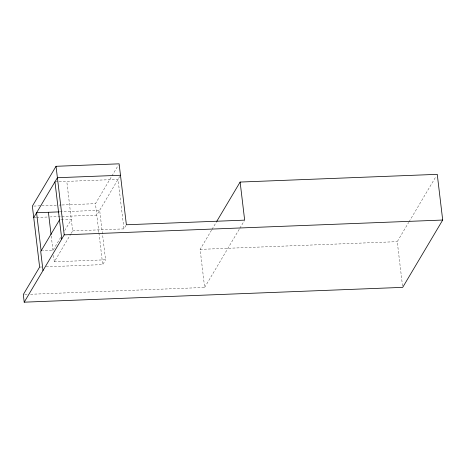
<?xml version="1.0" encoding="UTF-8"?>
<svg xmlns="http://www.w3.org/2000/svg" width="466" height="466" viewBox="0 0 466 466"><rect width="100%" height="100%" fill="white"/><g stroke="black" fill="none" stroke-linecap="round" stroke-linejoin="round"><path stroke-width="0.35" stroke-dasharray="2.33 1.75" d="M60.667 237.398L52.949 250.382L42.517 250.79M64.71 230.594L71.321 219.469L63.667 219.766M59.963 211.844L99.666 210.288L105.566 259.801L54.312 261.805L70.844 233.984M71.211 233.367L72.684 230.891L66.778 181.385M98.862 232.318L95.443 203.671L118.381 165.075M119.779 176.433L96.806 215.094L50.404 216.911M46.151 266.82L102.712 264.606L105.566 259.801M72.684 230.891L123.939 228.888L126.385 224.769M30.552 294.267L204.656 287.458L200.118 249.374L211.599 230.053M211.972 229.429L216.416 221.944M204.656 287.458L239.477 228.864M239.85 228.241L244.295 220.762M402.525 285.938L397.248 241.662L408.729 222.34M409.101 221.717L436.141 176.212M55.646 181.816L58.431 181.711M59.124 181.682L118.032 179.375L123.939 228.888M33.814 206.083L41.06 205.797M41.789 205.768L56.287 205.203M59.188 205.087L61.366 205.005M62.089 204.976L95.443 203.671M33.727 217.564L35.899 217.482M36.628 217.453L47.503 217.028M60.883 219.876L62.974 219.795M200.118 249.374L397.248 241.662M39.627 267.076L41.806 266.989M24.75 294.495L27.651 294.384M98.943 233.035L102.712 264.606M51.237 236.006L53.124 251.809M53.549 255.38L54.312 261.805"/><path stroke-width="0.7" d="M240.124 182.055L244.662 220.138L126.385 224.769L119.121 163.828L56.037 166.298L32.364 206.141L39.627 267.076L23.3 294.553L24.209 302.172L402.694 287.365L442.7 220.045L437.248 174.342L240.124 182.055L216.783 221.321M33.727 217.564L57.4 177.721L120.484 175.257M59.491 219.929L40.717 251.529L42.989 270.571M24.209 302.172L64.215 234.852L56.037 166.298M59.24 211.867L36.581 212.758L41.124 250.842M64.215 234.852L442.7 220.045M54.953 181.845L61.762 238.976M48.412 212.292L51.068 234.573"/></g></svg>
